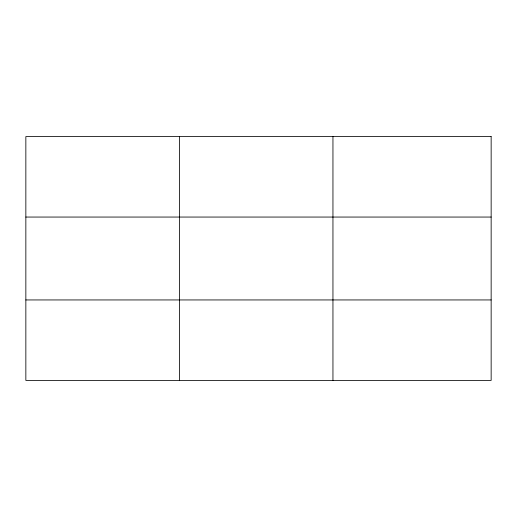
<?xml version="1.0" encoding="UTF-8"?>
<svg xmlns="http://www.w3.org/2000/svg" width="517" height="517" viewBox="0 0 517 517"><rect width="100%" height="100%" fill="white"/><g stroke="black" fill="none" stroke-linecap="round" stroke-linejoin="round"><path stroke-width="0.78" d="M179.399 136.604L179.399 380.396M332.948 136.604L332.948 380.396M25.85 217.056L491.15 217.056M25.85 299.944L491.15 299.944M491.15 136.604L491.15 380.396L25.85 380.396L25.85 136.604L491.15 136.604"/></g></svg>
